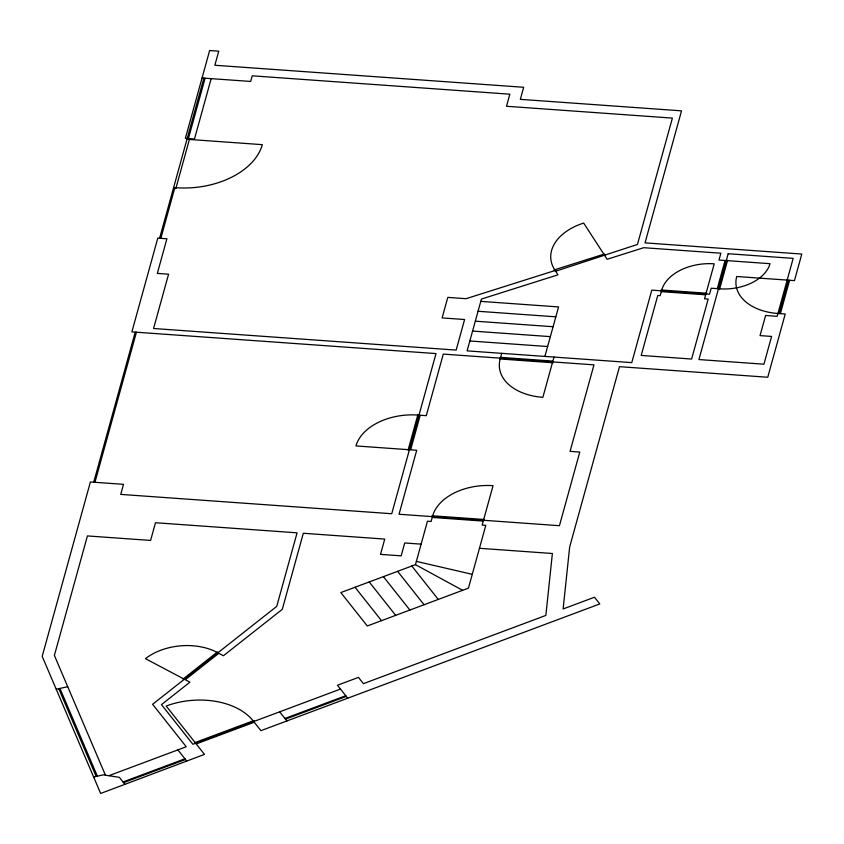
<?xml version="1.0" encoding="UTF-8"?>
<svg xmlns="http://www.w3.org/2000/svg" width="844" height="844" viewBox="0 0 844 844"><rect width="100%" height="100%" fill="white"/><g stroke="black" fill="none" stroke-linecap="round" stroke-linejoin="round"><path stroke-width="1.27" d="M159.611 238.261L203.879 78.112M160.824 238.346L174.845 187.653L173.621 187.558M205.092 78.197L188.18 139.365L186.967 139.281M93.737 482.219L135.219 332.125M189.626 138.648L175.837 188.539L174.613 188.455M94.95 482.304L136.433 332.209M211.169 78.629L194.479 138.996L185.374 138.342L209.639 50.545L218.754 51.189L214.861 65.252L523.681 87.28L520.337 99.349L681.53 110.849L645.038 242.872L801.8 254.055L794.457 280.619L736.738 276.494A51.368 33.433 -4.8 0 0 777.936 313.493L785.226 314.01L767.755 377.247L619.496 366.665L569.647 547.039L563.127 608.957L594.471 597.236L599.778 603.935L260.933 730.661L253.696 721.536M483.485 520.273L482.156 525.105L485.796 525.358L468.452 588.131L367.288 625.974L340.828 592.572L415.459 564.657L427.465 521.202L431.115 521.465L432.455 516.633M431.822 516.591L432.054 515.779L484.329 519.514L484.108 520.315M432.993 516.676L432.761 517.477L482.726 521.043L482.947 520.231M499.817 358.13L499.595 358.932L553.031 362.751L553.253 361.949M500.408 358.172L501.747 353.351M500.998 358.215L501.22 357.413L552.293 361.053L552.071 361.854M483.707 519.471L493.054 485.669A51.99 33.834 -4.8 0 0 432.677 515.832M544.886 356.421L558.559 306.931L480.785 301.382M552.44 362.709L542.871 397.313A53.225 34.636 -4.8 0 1 500.186 358.974M552.662 361.897L554.002 357.075M660.979 290.79L661.2 289.988L706.65 293.227L706.428 294.028M661.527 290.832L660.187 295.653L657.761 295.484L641.187 355.44L691.616 359.038L708.19 299.082L704.55 298.818L705.879 293.997M661.991 290.863L661.77 291.665L705.194 294.767L705.415 293.955M706.101 293.184L714.224 263.813A45.186 29.403 -4.8 0 0 661.749 290.019M779.149 313.578L788.38 280.187M789.604 280.271L780.489 313.229L779.276 313.145M195.65 743.237L204.491 754.399L100.647 793.455L42.2 656.358L90.392 481.977L123.509 484.34L120.734 494.394L391.743 513.732L436 353.583L131.875 331.892L157.786 238.135L166.901 238.778L157.343 273.393L168.578 274.194L153.566 328.506L456.15 350.091L464.601 319.517L442.129 317.914L447.795 297.383L466.025 298.692L555.69 270.323L556.154 271.04L637.463 244.443L672.383 118.097L506.505 106.27L509.839 94.19L252.219 75.812L250.657 81.446L202.054 77.986M108.855 775.699L186.26 746.761L152.606 704.286L276.737 606.382L297.067 532.828L155.496 522.731L150.601 540.434L87.417 535.929L54.385 655.429L105.426 775.172M340.491 689.073L192.886 744.271L161.468 704.613L189.921 682.174L184.372 679.241M284.945 718.466L345.755 695.72M285.494 719.162L346.304 696.416M123.024 781.955L184.941 758.798M123.572 782.652L185.49 759.494M56.231 689.284L67.71 686.678M93.642 777.029L103.327 774.834L119.384 777.356L124.806 784.203M189.404 139.45L262.315 144.651A74.272 48.34 -4.8 0 1 176.058 187.737M726.346 260.3L727.56 260.395L719.626 289.091L718.413 289.007M726.273 260.574L718.982 260.047L720.871 253.211L643.708 247.703L607.131 259.277L604.315 254.93M727.486 260.659L770.013 263.687A43.329 28.2 -4.8 0 1 719.7 288.827M726.167 260.944L724.954 260.859L717.368 288.279L718.592 288.363M718.487 288.732L711.197 288.215L709.53 294.25L651.8 290.136L631.766 362.625L467.112 350.872L481.428 299.05L557.989 274.827L555.173 270.481M478.052 311.278L555.827 316.827M475.32 321.184L553.094 326.723M472.577 331.08L550.351 336.629M469.844 340.976L547.619 346.525M419.109 414.689L417.896 414.604L408.085 450.116L409.298 450.2M418.983 415.142L426.283 415.67L443.29 354.1L593.976 364.851L570.069 451.361L579.786 452.057L559.435 525.696L399.033 514.249L416.714 450.274L409.424 449.746M418.898 415.48L420.112 415.564L410.733 449.504L409.519 449.419M408.211 449.662L355.957 445.938A53.225 34.636 -4.8 0 1 417.769 415.058M421.135 544.137L404.73 542.966L401.164 555.848L380.507 554.371L384.737 539.084L303.312 533.271L282.297 609.326L223.438 655.735L217.879 652.802M479.466 548.294L552.377 553.495L545.857 615.424L363.426 683.651L358.468 677.384L337.463 685.244L347.728 698.199M416.366 561.387L472.271 574.331M218.269 652.507L217.341 652.011L183.064 679.051L183.981 679.536M217.499 653.108L218.427 653.594L185.669 679.431L184.752 678.935M183.443 678.745L145.463 658.679A50.756 33.032 -4.8 0 1 216.961 652.317M415.459 564.657L462.607 590.315M411.809 566.018L438.268 599.419M397.619 571.335L424.068 604.737M383.419 576.642L409.878 610.043M369.218 581.949L395.678 615.35M355.029 587.266L381.488 620.656M279.68 711.819L286.918 720.945M254.36 721.282L253.801 720.586L194.447 742.794L194.996 743.49M253.042 721.778L253.59 722.475L196.863 743.691L196.314 742.994M195.101 742.541L166.162 706.017A64.988 42.295 -4.8 0 1 253.147 720.839M177.884 749.883L186.714 761.045M604.916 254.74L604.452 254.012L554.097 269.953L554.571 270.671M603.85 254.213L583.679 223.069A53.225 34.636 -4.8 0 0 554.698 269.753M59.956 688.44L97.366 776.185M58.764 688.704L96.174 776.459M728.161 253.727L698.916 359.555L763.925 364.197L771.595 336.429L760.054 335.606L765.614 315.487L777.155 316.31L793.17 258.37L728.161 253.727"/></g></svg>
